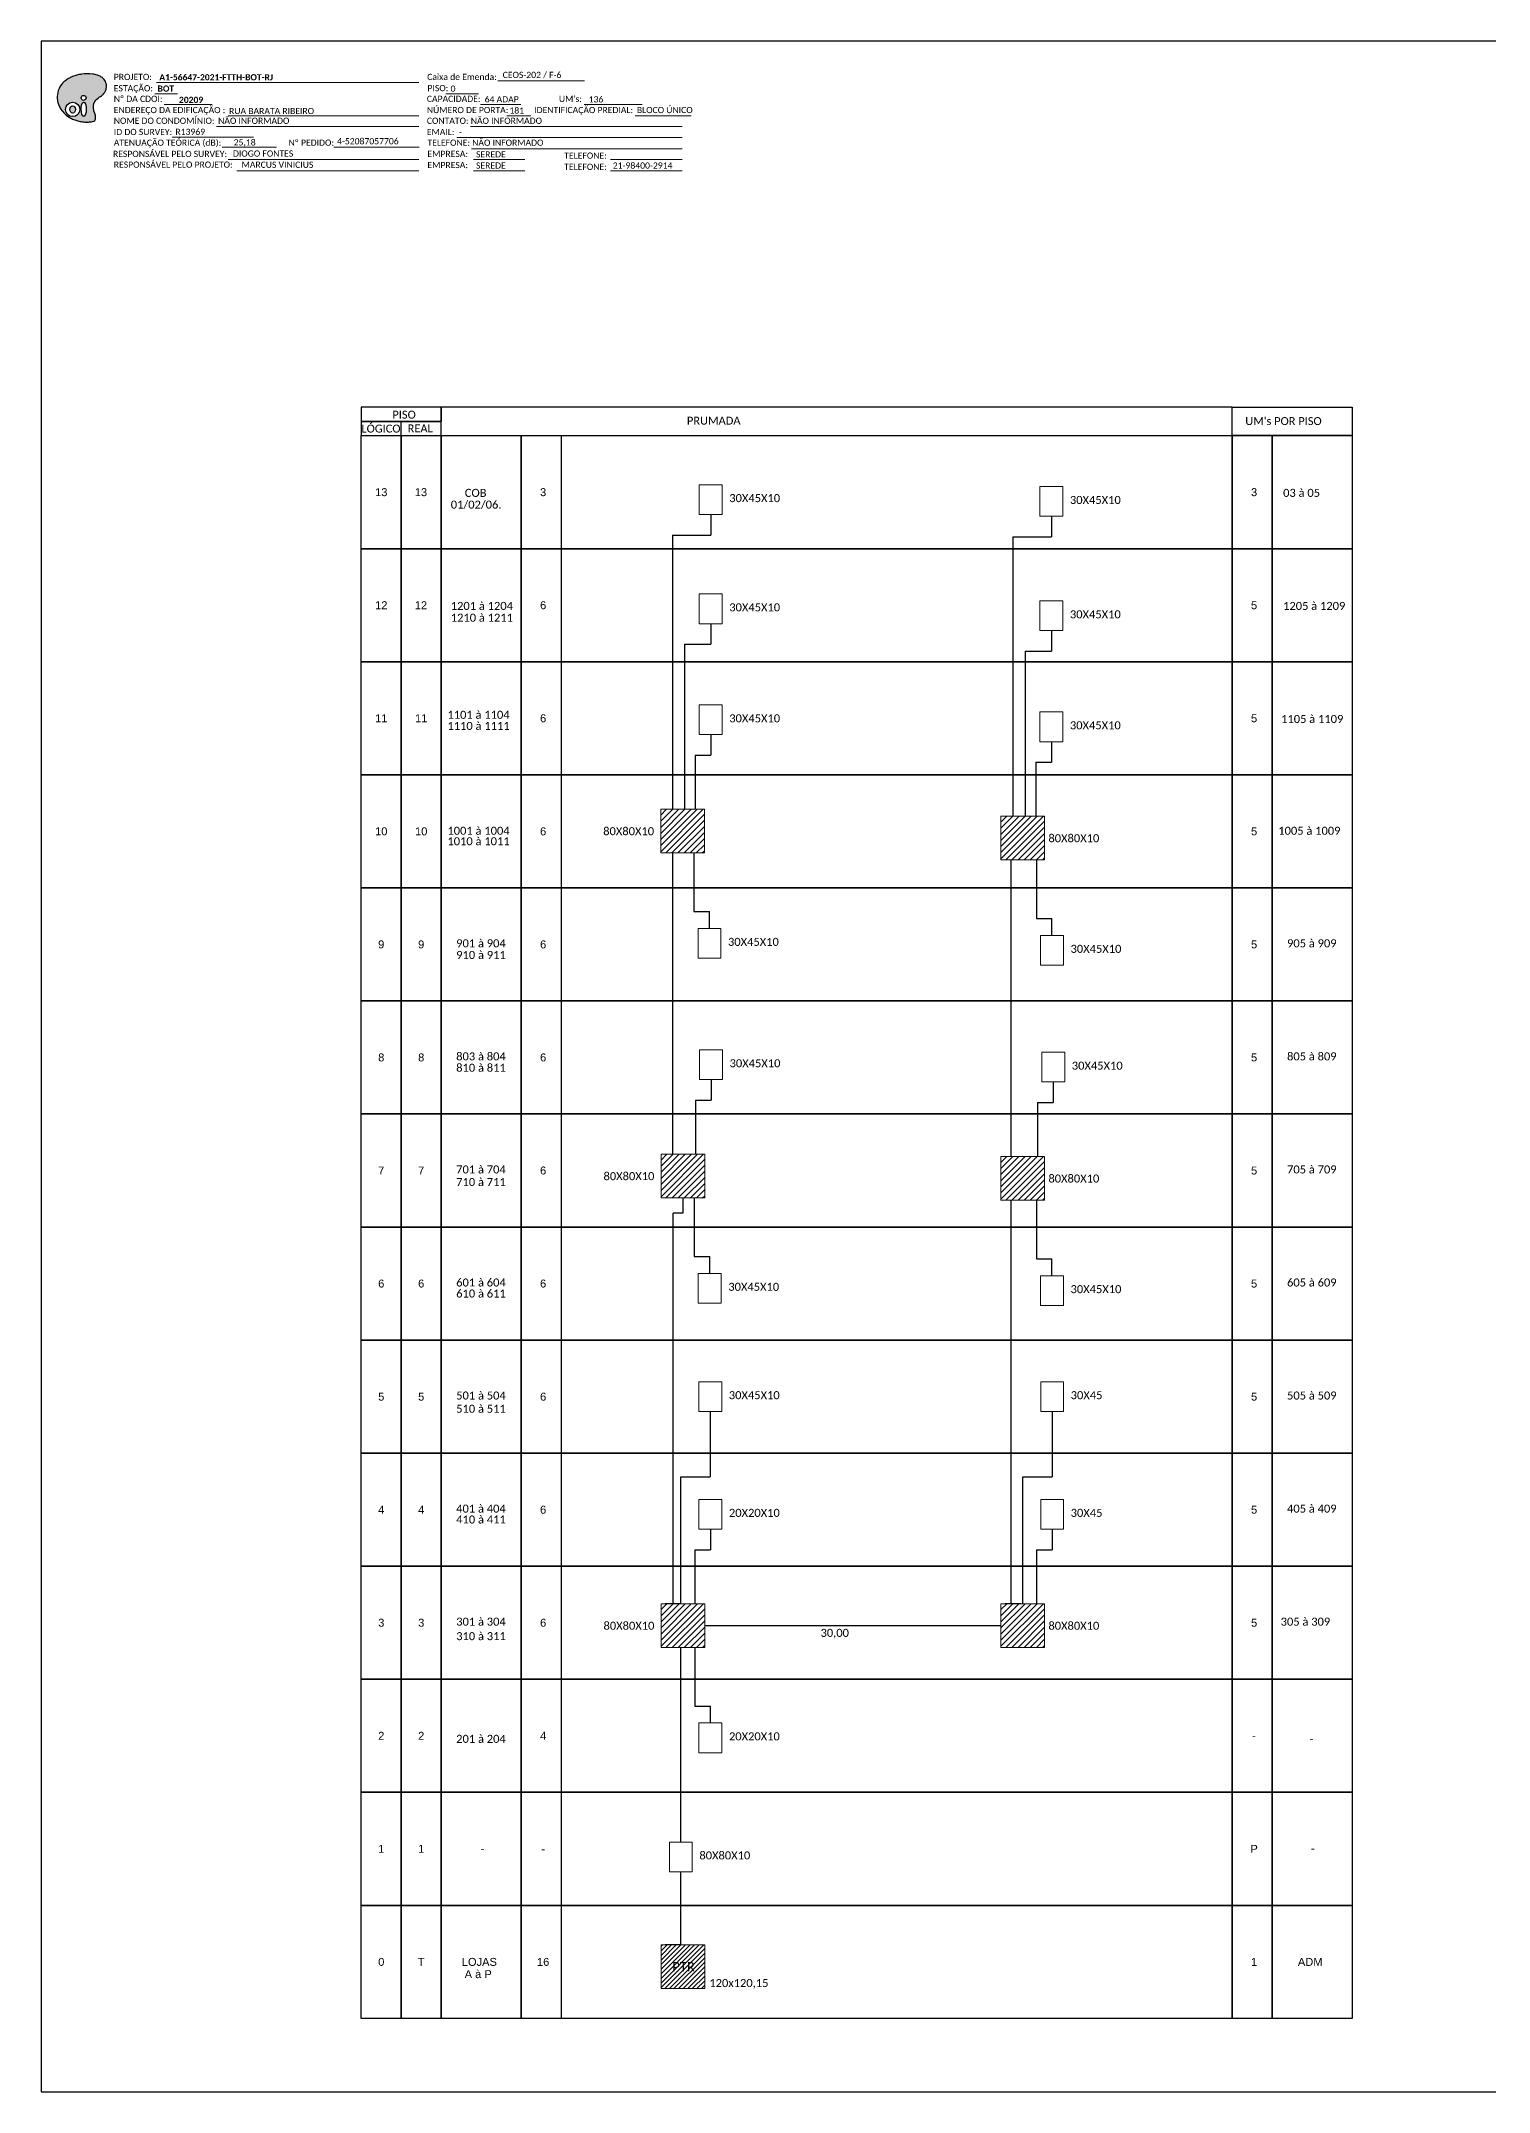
# Model space of a CAD drawing. Header units: inches. Extents: x 3370 to 6145, y 84 to 678.
# Drawn here: x 4379 to 4799, y 84 to 678 of the extents above; entities that cross this region are included whole.
import ezdxf
from ezdxf.enums import TextEntityAlignment as Align

# ---------------------------------------------------------------- set-up
doc = ezdxf.new("R2010")
doc.units = ezdxf.units.IN
doc.header["$MEASUREMENT"] = 0
doc.styles.add('ARIAL', font='arial.ttf')
doc.styles.add('WMF-Calibri0', font='calibri.ttf')
doc.styles.add('WMF-Calibri1', font='calibrib.ttf')

# ---------------------------------------------------------------- blocks, each defined once
blk = doc.blocks.new('OI')
h = blk.add_hatch(color=40)
edge = h.paths.add_edge_path()
edge.add_spline(control_points=[(4.35, -0.67), (3.92, -0.99), (3.26, -1.5), (2.81, -2.59), (2.9, -3.5), (3.06, -4.27), (3.31, -4.85), (3.37, -5.39), (3.4, -5.88), (3.2, -6.4), (2.54, -6.61), (1.65, -6.63), (0.55, -6.67), (-0.56, -6.42), (-1.61, -6.14), (-2.77, -5.61), (-3.92, -4.77), (-4.89, -3.7), (-5.34, -2.65), (-5.6, -1.94), (-5.85, -0.96), (-5.71, 0.47), (-5.1, 2.02), (-4.14, 3.02), (-3.3, 3.61), (-2.37, 4.16), (-1.36, 4.44), (-0.56, 4.7), (0.79, 4.85), (2.24, 4.97), (3.79, 4.57), (4.67, 4.21), (5.44, 3.65), (5.76, 2.99), (6.03, 2.21), (6.01, 1.46), (5.72, 0.64), (5.31, 0.08), (4.88, -0.38), (4.51, -0.55), (4.35, -0.67)], knot_values=[0, 0, 0, 0, 1.60434, 2.417191, 3.427595, 4.282808, 4.776746, 5.304182, 5.888771, 6.258406, 6.858137, 7.79129, 8.986195, 10.124242, 11.187857, 12.242908, 13.953784, 15.414161, 16.515391, 17.349188, 17.675853, 19.552021, 21.515531, 22.568638, 23.63245, 24.621084, 25.782718, 26.745347, 27.142653, 29.870543, 31.004649, 31.921532, 32.709589, 33.801391, 34.042471, 35.192333, 35.971461, 36.628871, 37.254359, 37.836911, 37.836911, 37.836911, 37.836911], degree=3, periodic=0)
h.paths.add_polyline_path([(1.13, -0.87, -1), (-0.04, -0.87, -1)], flags=16)
edge = h.paths.add_edge_path(flags=16)
edge.add_ellipse((0.56, -3.59), major_axis=(-0.02, 1.71), ratio=0.361305, start_angle=0, end_angle=360)
h.paths.add_polyline_path([(-0.36, -3.62, -1), (-3.8, -3.62, -1)], flags=16)
edge = h.paths.add_edge_path(flags=0)
edge.add_ellipse((-2.08, -3.62), major_axis=(0, 0.885), ratio=0.758294, start_angle=0, end_angle=360)
at = {"color": 40}
for centre, radius in [((-2.08, -3.62), 1.72), ((0.54, -0.87), 0.587)]:
    blk.add_circle(centre, radius, dxfattribs=at)
blk.add_ellipse((-2.08, -3.62), major_axis=(0, 0.885), ratio=0.758294, start_param=-3.141592653589792, end_param=3.141592653589792, dxfattribs=at)
blk.add_ellipse((0.56, -3.59), major_axis=(-0.02, 1.71), ratio=0.361305, dxfattribs=at)
at = {"color": 40, "start_tangent": (-0.800898, -0.598801), "end_tangent": (-0.800898, -0.598801)}
blk.add_spline([(4.35, -0.67), (3.2, -1.78), (2.9, -2.54), (2.92, -3.55), (3.12, -4.38), (3.28, -4.85), (3.37, -5.37), (3.35, -5.95), (3.2, -6.29), (2.66, -6.55), (1.73, -6.63), (0.54, -6.62), (-0.58, -6.41), (-1.6, -6.11), (-2.56, -5.67), (-3.95, -4.67), (-4.89, -3.56), (-5.37, -2.56), (-5.64, -1.78), (-5.72, -1.46), (-5.63, 0.42), (-4.84, 2.22), (-4.13, 2.99), (-3.27, 3.62), (-2.4, 4.09), (-1.3, 4.47), (-0.37, 4.72), (0.02, 4.77), (2.75, 4.8), (3.85, 4.53), (4.69, 4.16), (5.31, 3.68), (5.85, 2.73), (5.93, 2.5), (5.94, 1.35), (5.67, 0.62), (5.29, 0.08), (4.84, -0.36), (4.35, -0.67)], degree=3, dxfattribs=at)

msp = doc.modelspace()

# ---------------------------------------------------------------- hatches: boundary and pattern name
h = msp.add_hatch()
h.set_pattern_fill('ANSI31', color=1, scale=10, style=0)
h.set_pattern_definition([(45, (2317.6612, 187.1886), (-0.8838835, 0.8838835), [])])
h.paths.add_polyline_path([(4558.92, 442.92), (4571.57, 442.92), (4571.57, 455.56), (4558.92, 455.56)])
h = msp.add_hatch()
h.set_pattern_fill('ANSI31', color=1, scale=10, style=0)
h.set_pattern_definition([(45, (2416.1625, 185.1632), (-0.8838835, 0.8838835), [])])
h.paths.add_polyline_path([(4657.42, 440.89), (4670.07, 440.89), (4670.07, 453.54), (4657.42, 453.54)])
h = msp.add_hatch()
h.set_pattern_fill('ANSI31', color=1, scale=10, style=0)
h.set_pattern_definition([(45, (2317.7493, 87.2887), (-0.8838835, 0.8838835), [])])
h.paths.add_polyline_path([(4559.01, 343.02), (4571.66, 343.02), (4571.66, 355.66), (4559.01, 355.66)])
h = msp.add_hatch()
h.set_pattern_fill('ANSI31', color=1, scale=10, style=0)
h.set_pattern_definition([(45, (2416.1625, 86.6005), (-0.8838835, 0.8838835), [])])
h.paths.add_polyline_path([(4657.42, 342.33), (4670.07, 342.33), (4670.07, 354.97), (4657.42, 354.97)])
h = msp.add_hatch()
h.set_pattern_fill('ANSI31', color=1, scale=10, style=0)
h.set_pattern_definition([(45, (2317.7493, -42.9195), (-0.8838835, 0.8838835), [])])
h.paths.add_polyline_path([(4559.01, 212.81), (4571.66, 212.81), (4571.66, 225.45), (4559.01, 225.45)])
h = msp.add_hatch()
h.set_pattern_fill('ANSI31', color=1, scale=10, style=0)
h.set_pattern_definition([(45, (2416.1625, -42.9195), (-0.8838835, 0.8838835), [])])
h.paths.add_polyline_path([(4657.42, 212.81), (4670.07, 212.81), (4670.07, 225.45), (4657.42, 225.45)])
h = msp.add_hatch()
h.set_pattern_fill('ANSI31', color=1, scale=7.526522, style=0)
h.set_pattern_definition([(45, (4336.1624, -200.3753), (-0.6652568, 0.6652568), [])])
h.paths.add_polyline_path([(4571.66, 126.67), (4559.01, 126.67), (4559.01, 114.03), (4571.66, 114.03)])
h.paths.add_polyline_path([(4561.58, 118.3), (4569.54, 118.3), (4569.54, 122.37), (4561.58, 122.37)], flags=24)

# ---------------------------------------------------------------- linework, layer by layer
for p, q in [((4564.75, 225.45), (4560.21, 225.45)), ((4663.17, 225.45), (4658.63, 225.45)), ((4564.75, 126.67), (4560.21, 126.67))]:
    msp.add_line(p, q)
for points in [[(4379.48, 84.05), (5218.04, 84.05), (5218.04, 678.05), (4379.48, 678.05), (4379.48, 84.05)], [(4495.36, 563.77), (4724.38, 563.77), (4724.38, 571.99), (4495.36, 571.99), (4495.36, 571.99), (4495.36, 567.88)], [(4724.36, 563.77), (4724.36, 571.99)], [(4483.78, 563.77), (4483.78, 567.88)]]:
    msp.add_lwpolyline(points)
at = {"color": 7, "lineweight": 0}
for points in [[(4412.95, 666.01), (4488.92, 666.01)], [(4511.76, 666.5), (4536.89, 666.5)], [(4412.43, 662.73), (4418.98, 662.73)], [(4415.1, 659.66), (4429.04, 659.66)], [(4496.72, 662.78), (4506.2, 662.78)], [(4506.77, 659.66), (4518.38, 659.66)], [(4536.71, 659.66), (4553.57, 659.66)], [(4433.66, 656.43), (4488.92, 656.43)], [(4514.35, 656.43), (4521.3, 656.43)], [(4551.52, 656.43), (4567.7, 656.43)], [(4417.41, 650.25), (4441.04, 650.25)], [(4430.25, 653.31), (4488.92, 653.31)], [(4499.84, 650.08), (4565.11, 650.08)], [(4503.88, 653.31), (4565.11, 653.31)], [(4431.95, 647.28), (4447.62, 647.28)], [(4433.66, 643.73), (4488.92, 643.73)], [(4464.28, 647.29), (4488.78, 647.29)], [(4464.78, 647.29), (4488.93, 647.29)], [(4504.13, 646.84), (4565.11, 646.84)], [(4504.74, 643.73), (4519.54, 643.73)], [(4544.34, 643.73), (4565.11, 643.73)], [(4436.15, 640.49), (4488.92, 640.49)], [(4504.74, 640.49), (4519.54, 640.49)], [(4544.34, 640.49), (4565.11, 640.49)]]:
    msp.add_lwpolyline(points, dxfattribs=at)
at = {"color": 0}
for points in [[(4472.21, 567.88), (4495.36, 567.88), (4495.36, 571.99), (4472.21, 571.99)], [(4472.21, 563.77), (4495.36, 563.77), (4495.36, 567.88), (4472.21, 567.88)]]:
    msp.add_lwpolyline(points, close=True, dxfattribs=at)
for points in [[(4724.38, 571.99), (4759.1, 571.99), (4759.1, 563.77), (4724.38, 563.77)], [(4472.21, 563.77), (4483.78, 563.77), (4483.78, 531.02), (4472.21, 531.02)], [(4483.78, 563.77), (4495.36, 563.77), (4495.36, 531.02), (4483.78, 531.02)], [(4495.36, 563.77), (4724.38, 563.77), (4724.38, 531.02), (4495.36, 531.02)], [(4495.36, 563.77), (4518.5, 563.77), (4518.5, 531.02), (4495.36, 531.02)], [(4518.5, 563.77), (4530.07, 563.77), (4530.07, 531.02), (4518.5, 531.02)], [(4724.38, 563.77), (4735.95, 563.77), (4735.95, 531.02), (4724.38, 531.02)], [(4735.95, 563.77), (4759.1, 563.77), (4759.1, 531.02), (4735.95, 531.02)], [(4472.21, 531.02), (4483.78, 531.02), (4483.78, 498.28), (4472.21, 498.28)], [(4483.78, 531.02), (4495.36, 531.02), (4495.36, 498.28), (4483.78, 498.28)], [(4495.36, 531.02), (4724.38, 531.02), (4724.38, 498.28), (4495.36, 498.28)], [(4495.36, 531.02), (4518.5, 531.02), (4518.5, 498.28), (4495.36, 498.28)], [(4518.5, 531.02), (4530.07, 531.02), (4530.07, 498.28), (4518.5, 498.28)], [(4724.38, 531.02), (4735.95, 531.02), (4735.95, 498.28), (4724.38, 498.28)], [(4735.95, 531.02), (4759.1, 531.02), (4759.1, 498.28), (4735.95, 498.28)], [(4472.21, 498.28), (4483.78, 498.28), (4483.78, 465.54), (4472.21, 465.54)], [(4483.78, 498.28), (4495.36, 498.28), (4495.36, 465.54), (4483.78, 465.54)], [(4495.36, 498.28), (4724.38, 498.28), (4724.38, 465.54), (4495.36, 465.54)], [(4495.36, 498.28), (4518.5, 498.28), (4518.5, 465.54), (4495.36, 465.54)], [(4518.5, 498.28), (4530.07, 498.28), (4530.07, 465.54), (4518.5, 465.54)], [(4724.38, 498.28), (4735.95, 498.28), (4735.95, 465.54), (4724.38, 465.54)], [(4735.95, 498.28), (4759.1, 498.28), (4759.1, 465.54), (4735.95, 465.54)], [(4472.21, 465.54), (4483.78, 465.54), (4483.78, 432.79), (4472.21, 432.79)], [(4483.78, 465.54), (4495.36, 465.54), (4495.36, 432.79), (4483.78, 432.79)], [(4495.36, 465.54), (4724.38, 465.54), (4724.38, 432.79), (4495.36, 432.79)], [(4495.36, 465.54), (4518.5, 465.54), (4518.5, 432.79), (4495.36, 432.79)], [(4518.5, 465.54), (4530.07, 465.54), (4530.07, 432.79), (4518.5, 432.79)], [(4724.38, 465.54), (4735.95, 465.54), (4735.95, 432.79), (4724.38, 432.79)], [(4735.95, 465.54), (4759.1, 465.54), (4759.1, 432.79), (4735.95, 432.79)], [(4472.21, 432.79), (4483.78, 432.79), (4483.78, 400.05), (4472.21, 400.05)], [(4483.78, 432.79), (4495.36, 432.79), (4495.36, 400.05), (4483.78, 400.05)], [(4495.36, 432.79), (4724.38, 432.79), (4724.38, 400.05), (4495.36, 400.05)], [(4495.36, 432.79), (4518.5, 432.79), (4518.5, 400.05), (4495.36, 400.05)], [(4518.5, 432.79), (4530.07, 432.79), (4530.07, 400.05), (4518.5, 400.05)], [(4724.38, 432.79), (4735.95, 432.79), (4735.95, 400.05), (4724.38, 400.05)], [(4735.95, 432.79), (4759.1, 432.79), (4759.1, 400.05), (4735.95, 400.05)], [(4472.21, 400.05), (4483.78, 400.05), (4483.78, 367.3), (4472.21, 367.3)], [(4483.78, 400.05), (4495.36, 400.05), (4495.36, 367.3), (4483.78, 367.3)], [(4495.36, 400.05), (4724.38, 400.05), (4724.38, 367.3), (4495.36, 367.3)], [(4495.36, 400.05), (4518.5, 400.05), (4518.5, 367.3), (4495.36, 367.3)], [(4518.5, 400.05), (4530.07, 400.05), (4530.07, 367.3), (4518.5, 367.3)], [(4724.38, 400.05), (4735.95, 400.05), (4735.95, 367.3), (4724.38, 367.3)], [(4735.95, 400.05), (4759.1, 400.05), (4759.1, 367.3), (4735.95, 367.3)], [(4472.21, 367.3), (4483.78, 367.3), (4483.78, 334.56), (4472.21, 334.56)], [(4483.78, 367.3), (4495.36, 367.3), (4495.36, 334.56), (4483.78, 334.56)], [(4495.36, 367.3), (4724.38, 367.3), (4724.38, 334.56), (4495.36, 334.56)], [(4495.36, 367.3), (4518.5, 367.3), (4518.5, 334.56), (4495.36, 334.56)], [(4518.5, 367.3), (4530.07, 367.3), (4530.07, 334.56), (4518.5, 334.56)], [(4724.38, 367.3), (4735.95, 367.3), (4735.95, 334.56), (4724.38, 334.56)], [(4735.95, 367.3), (4759.1, 367.3), (4759.1, 334.56), (4735.95, 334.56)], [(4472.21, 334.56), (4483.78, 334.56), (4483.78, 301.82), (4472.21, 301.82)], [(4483.78, 334.56), (4495.36, 334.56), (4495.36, 301.82), (4483.78, 301.82)], [(4495.36, 334.56), (4724.38, 334.56), (4724.38, 301.82), (4495.36, 301.82)], [(4495.36, 334.56), (4518.5, 334.56), (4518.5, 301.82), (4495.36, 301.82)], [(4518.5, 334.56), (4530.07, 334.56), (4530.07, 301.82), (4518.5, 301.82)], [(4724.38, 334.56), (4735.95, 334.56), (4735.95, 301.82), (4724.38, 301.82)], [(4735.95, 334.56), (4759.1, 334.56), (4759.1, 301.82), (4735.95, 301.82)], [(4472.21, 301.82), (4483.78, 301.82), (4483.78, 269.07), (4472.21, 269.07)], [(4483.78, 301.82), (4495.36, 301.82), (4495.36, 269.07), (4483.78, 269.07)], [(4495.36, 301.82), (4724.38, 301.82), (4724.38, 269.07), (4495.36, 269.07)], [(4495.36, 301.82), (4518.5, 301.82), (4518.5, 269.07), (4495.36, 269.07)], [(4518.5, 301.82), (4530.07, 301.82), (4530.07, 269.07), (4518.5, 269.07)], [(4724.38, 301.82), (4735.95, 301.82), (4735.95, 269.07), (4724.38, 269.07)], [(4735.95, 301.82), (4759.1, 301.82), (4759.1, 269.07), (4735.95, 269.07)], [(4472.21, 269.07), (4483.78, 269.07), (4483.78, 236.33), (4472.21, 236.33)], [(4483.78, 269.07), (4495.36, 269.07), (4495.36, 236.33), (4483.78, 236.33)], [(4495.36, 269.07), (4724.38, 269.07), (4724.38, 236.33), (4495.36, 236.33)], [(4495.36, 269.07), (4518.5, 269.07), (4518.5, 236.33), (4495.36, 236.33)], [(4518.5, 269.07), (4530.07, 269.07), (4530.07, 236.33), (4518.5, 236.33)], [(4724.38, 269.07), (4735.95, 269.07), (4735.95, 236.33), (4724.38, 236.33)], [(4735.95, 269.07), (4759.1, 269.07), (4759.1, 236.33), (4735.95, 236.33)], [(4472.21, 236.33), (4483.78, 236.33), (4483.78, 203.59), (4472.21, 203.59)], [(4483.78, 236.33), (4495.36, 236.33), (4495.36, 203.59), (4483.78, 203.59)], [(4495.36, 236.33), (4724.38, 236.33), (4724.38, 203.59), (4495.36, 203.59)], [(4495.36, 236.33), (4518.5, 236.33), (4518.5, 203.59), (4495.36, 203.59)], [(4518.5, 236.33), (4530.07, 236.33), (4530.07, 203.59), (4518.5, 203.59)], [(4724.38, 236.33), (4735.95, 236.33), (4735.95, 203.59), (4724.38, 203.59)], [(4735.95, 236.33), (4759.1, 236.33), (4759.1, 203.59), (4735.95, 203.59)], [(4472.21, 203.59), (4483.78, 203.59), (4483.78, 170.84), (4472.21, 170.84)], [(4483.78, 203.59), (4495.36, 203.59), (4495.36, 170.84), (4483.78, 170.84)], [(4495.36, 203.59), (4724.38, 203.59), (4724.38, 170.84), (4495.36, 170.84)], [(4495.36, 203.59), (4518.5, 203.59), (4518.5, 170.84), (4495.36, 170.84)], [(4518.5, 203.59), (4530.07, 203.59), (4530.07, 170.84), (4518.5, 170.84)], [(4724.38, 203.59), (4735.95, 203.59), (4735.95, 170.84), (4724.38, 170.84)], [(4735.95, 203.59), (4759.1, 203.59), (4759.1, 170.84), (4735.95, 170.84)], [(4472.21, 170.84), (4483.78, 170.84), (4483.78, 138.1), (4472.21, 138.1)], [(4483.78, 170.84), (4495.36, 170.84), (4495.36, 138.1), (4483.78, 138.1)], [(4495.36, 170.84), (4724.38, 170.84), (4724.38, 138.1), (4495.36, 138.1)], [(4495.36, 170.84), (4518.5, 170.84), (4518.5, 138.1), (4495.36, 138.1)], [(4518.5, 170.84), (4530.07, 170.84), (4530.07, 138.1), (4518.5, 138.1)], [(4724.38, 170.84), (4735.95, 170.84), (4735.95, 138.1), (4724.38, 138.1)], [(4735.95, 170.84), (4759.1, 170.84), (4759.1, 138.1), (4735.95, 138.1)], [(4472.21, 138.1), (4483.78, 138.1), (4483.78, 105.35), (4472.21, 105.35)], [(4483.78, 138.1), (4495.36, 138.1), (4495.36, 105.35), (4483.78, 105.35)], [(4495.36, 138.1), (4724.38, 138.1), (4724.38, 105.35), (4495.36, 105.35)], [(4495.36, 138.1), (4518.5, 138.1), (4518.5, 105.35), (4495.36, 105.35)], [(4518.5, 138.1), (4530.07, 138.1), (4530.07, 105.35), (4518.5, 105.35)], [(4724.38, 138.1), (4735.95, 138.1), (4735.95, 105.35), (4724.38, 105.35)], [(4735.95, 138.1), (4759.1, 138.1), (4759.1, 105.35), (4735.95, 105.35)]]:
    msp.add_lwpolyline(points, close=True)
at = {"color": 0, "lineweight": 0}
for points in [[(4570.1, 549.56), (4576.72, 549.56), (4576.72, 540.94), (4570.1, 540.94)], [(4668.73, 549.02), (4675.35, 549.02), (4675.35, 540.4), (4668.73, 540.4)], [(4570.1, 517.92), (4576.72, 517.92), (4576.72, 509.3), (4570.1, 509.3)], [(4668.73, 515.9), (4675.35, 515.9), (4675.35, 507.28), (4668.73, 507.28)], [(4570.1, 485.78), (4576.72, 485.78), (4576.72, 477.16), (4570.1, 477.16)], [(4668.73, 483.75), (4675.35, 483.75), (4675.35, 475.13), (4668.73, 475.13)], [(4558.92, 455.56), (4571.57, 455.56), (4571.57, 442.92), (4558.92, 442.92)], [(4657.42, 453.54), (4670.07, 453.54), (4670.07, 440.89), (4657.42, 440.89)], [(4569.72, 421.04), (4576.35, 421.04), (4576.35, 412.42), (4569.72, 412.42)], [(4668.91, 419.01), (4675.53, 419.01), (4675.53, 410.39), (4668.91, 410.39)], [(4570.18, 385.88), (4576.81, 385.88), (4576.81, 377.26), (4570.18, 377.26)], [(4669.29, 385.19), (4675.91, 385.19), (4675.91, 376.57), (4669.29, 376.57)], [(4559.01, 355.66), (4571.66, 355.66), (4571.66, 343.02), (4559.01, 343.02)], [(4657.42, 354.97), (4670.07, 354.97), (4670.07, 342.33), (4657.42, 342.33)], [(4569.81, 321.14), (4576.43, 321.14), (4576.43, 312.52), (4569.81, 312.52)], [(4668.91, 320.45), (4675.53, 320.45), (4675.53, 311.83), (4668.91, 311.83)], [(4569.96, 289.75), (4576.58, 289.75), (4576.58, 281.13), (4569.96, 281.13)], [(4668.96, 289.75), (4675.58, 289.75), (4675.58, 281.13), (4668.96, 281.13)], [(4570, 255.67), (4576.62, 255.67), (4576.62, 247.05), (4570, 247.05)], [(4668.96, 255.67), (4675.58, 255.67), (4675.58, 247.05), (4668.96, 247.05)], [(4657.42, 225.45), (4670.07, 225.45), (4670.07, 212.81), (4657.42, 212.81)], [(4570, 190.93), (4576.62, 190.93), (4576.62, 182.31), (4570, 182.31)], [(4561.44, 156.45), (4568.06, 156.45), (4568.06, 147.83), (4561.44, 147.83)]]:
    msp.add_lwpolyline(points, close=True, dxfattribs=at)
at = {"color": 3}
for points in [[(4573.41, 540.94), (4573.4, 534.98)], [(4562.3, 534.98), (4562.3, 455.56)], [(4562.3, 534.98), (4573.4, 534.98)], [(4672.04, 540.4), (4672.04, 534.45)], [(4660.93, 534.45), (4660.93, 453.54)], [(4660.93, 534.45), (4672.04, 534.45)], [(4573.41, 509.3), (4573.41, 503.35)], [(4672.04, 507.28), (4672.04, 501.33)], [(4562.3, 503.35), (4562.3, 487.71)], [(4565.83, 503.35), (4573.41, 503.35)], [(4565.83, 503.35), (4565.83, 455.56)], [(4660.93, 501.33), (4660.93, 485.68)], [(4664.47, 501.33), (4672.04, 501.33)], [(4664.47, 501.33), (4664.47, 453.54)], [(4573.41, 477.16), (4573.41, 471.21)], [(4568.87, 471.21), (4568.87, 455.56)], [(4568.87, 471.21), (4573.41, 471.21)], [(4672.04, 475.13), (4672.04, 469.18)], [(4667.51, 469.18), (4667.51, 453.54)], [(4667.51, 469.18), (4672.04, 469.18)], [(4562.39, 355.66), (4562.39, 442.92)], [(4568.5, 442.92), (4568.5, 425.95), (4573.03, 425.95)], [(4660.31, 440.89), (4660.31, 354.97)], [(4667.69, 440.89), (4667.69, 423.92), (4672.22, 423.92)], [(4573.03, 421.04), (4573.03, 425.95)], [(4672.22, 419.01), (4672.22, 423.92)], [(4573.5, 377.26), (4573.5, 371.31)], [(4672.6, 376.57), (4672.6, 370.62)], [(4568.96, 371.31), (4568.96, 355.66)], [(4568.96, 371.31), (4573.5, 371.31)], [(4668.06, 370.62), (4668.06, 354.97)], [(4668.06, 370.62), (4672.6, 370.62)], [(4565.33, 343.02), (4565.33, 338.61), (4562.48, 338.61)], [(4562.48, 225.45), (4562.48, 338.61)], [(4568.59, 343.02), (4568.59, 326.05), (4573.12, 326.05)], [(4660.31, 342.33), (4660.31, 225.45)], [(4667.69, 342.33), (4667.69, 325.36), (4672.22, 325.36)], [(4573.12, 321.14), (4573.12, 326.05)], [(4672.22, 320.45), (4672.22, 325.36)], [(4573.27, 281.13), (4573.27, 262.22)], [(4672.27, 281.13), (4672.27, 262.22)], [(4564.75, 225.45), (4564.75, 262.22), (4573.27, 262.22)], [(4663.75, 225.45), (4663.75, 262.22), (4672.27, 262.22)], [(4573.31, 247.05), (4573.31, 241.1)], [(4672.27, 247.05), (4672.27, 241.1)], [(4568.78, 241.1), (4568.78, 225.45)], [(4568.78, 241.1), (4573.31, 241.1)], [(4667.74, 241.1), (4667.74, 225.45)], [(4667.74, 241.1), (4672.27, 241.1)], [(4571.66, 219.13), (4657.42, 219.13)], [(4564.75, 156.45), (4564.75, 212.81)], [(4568.78, 212.81), (4568.78, 195.84), (4573.31, 195.84)], [(4573.31, 190.93), (4573.31, 195.84)], [(4564.75, 126.67), (4564.75, 147.83)]]:
    msp.add_lwpolyline(points, dxfattribs=at)
at = {"color": 1, "lineweight": 0}
for points in [[(4558.92, 455.56), (4571.57, 455.56), (4571.57, 442.92), (4558.92, 442.92)], [(4657.42, 453.54), (4670.07, 453.54), (4670.07, 440.89), (4657.42, 440.89)], [(4559.01, 355.66), (4571.66, 355.66), (4571.66, 343.02), (4559.01, 343.02)], [(4657.42, 354.97), (4670.07, 354.97), (4670.07, 342.33), (4657.42, 342.33)], [(4559.01, 225.45), (4571.66, 225.45), (4571.66, 212.81), (4559.01, 212.81)], [(4657.42, 225.45), (4670.07, 225.45), (4670.07, 212.81), (4657.42, 212.81)], [(4559.01, 126.67), (4571.66, 126.67), (4571.66, 114.03), (4559.01, 114.03)]]:
    msp.add_lwpolyline(points, close=True, dxfattribs=at)

# ---------------------------------------------------------------- block references
at = {"color": 7, "xscale": 1.213923925163968, "yscale": 1.213923925164635, "zscale": 1.213923925163967, "rotation": 0.1532896024163693}
msp.add_blockref('OI', (4391.15, 662.64), dxfattribs=at)

# ---------------------------------------------------------------- texts
at = {"color": 7, "lineweight": 0, "style": 'WMF-Calibri0'}
for s, height, p in [('PROJETO:', 1.793, (4400.55, 666.76)), ('ESTAÇÃO:', 1.793, (4400.55, 663.48)), ('Caixa de Emenda:', 1.7927, (4491.3, 666.76)), ('PISO:', 1.793, (4491.38, 663.52)), ('Nº DA CDOI:', 1.7927, (4400.55, 660.41)), ('ENDEREÇO DA EDIFICAÇÃO :', 1.7927, (4400.55, 657.17)), ('CAPACIDADE:', 1.7927, (4491.2, 660.41)), ('NÚMERO DE PORTA:', 1.7927, (4491.2, 657.17)), ('IDENTIFICAÇÃO PREDIAL:', 1.7927, (4522.28, 657.17)), ("UM's:", 1.793, (4529.44, 660.41)), ('BLOCO ÚNICO', 1.7927, (4552.02, 657.17)), ('NOME DO CONDOMÍNIO:', 1.7927, (4400.55, 654.06)), ('NÃO INFORMADO', 1.7927, (4430.76, 654.06)), ('CONTATO: NÃO INFORMADO', 1.7927, (4491.2, 654.06)), ('ATENUAÇÃO TEÓRICA (dB):', 1.7927, (4400.55, 647.71)), ('ID DO SURVEY:', 1.7927, (4400.55, 650.82)), ('Nº PEDIDO:', 1.793, (4451.14, 647.72)), ('EMAIL:', 1.793, (4491.2, 650.82)), ('TELEFONE: NÃO INFORMADO', 1.7927, (4491.38, 647.71)), ('RESPONSÁVEL PELO SURVEY:', 1.7927, (4400.31, 644.47)), ('RESPONSÁVEL PELO PROJETO:', 1.7927, (4400.55, 641.36)), ('EMPRESA:', 1.793, (4491.38, 644.47)), ('EMPRESA:', 1.793, (4491.38, 641.24)), ('TELEFONE:', 1.793, (4530.98, 643.97)), ('TELEFONE:', 1.793, (4530.98, 640.73))]:
    msp.add_text(s, height=height, dxfattribs=at).set_placement(p)
at = {"color": 7, "linetype": 'Continuous'}
for s, height, style, p in [('A1-56647-2021-FTTH-BOT-RJ', 1.7927, 'WMF-Calibri1', (4413.74, 666.66)), ('CEOS-202 / F-6', 1.7927, 'WMF-Calibri0', (4513.16, 667.34)), ('BOT', 1.793, 'WMF-Calibri1', (4413.23, 663.38)), ('0', 1.79, 'WMF-Calibri0', (4498.07, 663.37)), ('RUA BARATA RIBEIRO', 1.7927, 'WMF-Calibri0', (4433.93, 656.89)), ('181', 1.793, 'WMF-Calibri0', (4515.11, 657.03)), ('-', 1.79, 'WMF-Calibri0', (4500.55, 650.68)), ('DIOGO FONTES', 1.7927, 'WMF-Calibri0', (4435.06, 644.57)), ('MARCUS VINICIUS', 1.7927, 'WMF-Calibri0', (4437.55, 641.33)), ('SEREDE', 1.793, 'WMF-Calibri0', (4505.44, 644.33)), ('SEREDE', 1.793, 'WMF-Calibri0', (4505.44, 641.09)), ('21-98400-2914', 1.7927, 'WMF-Calibri0', (4545.04, 641.09))]:
    msp.add_text(s, height=height, dxfattribs=dict(at, style=style)).set_placement(p)
at = {"color": 7, "linetype": 'Continuous', "style": 'WMF-Calibri1'}
msp.add_text('20209', height=1.793, dxfattribs=at).set_placement((4422.93, 660.12), align=Align.CENTER)
at = {"color": 0, "linetype": 'Continuous', "style": 'WMF-Calibri0'}
for s, p in [('64 ADAP', (4507.94, 660.28)), ('136', (4538.06, 660.26)), ('R13969', (4418.4, 650.86))]:
    msp.add_text(s, height=1.793, dxfattribs=at).set_placement(p)
at = {"color": 0, "lineweight": 0, "style": 'WMF-Calibri0'}
msp.add_text('25,18', height=1.793, dxfattribs=at).set_placement((4435.26, 647.8))
at = {"color": 7, "style": 'WMF-Calibri0'}
msp.add_text('4-52087057706', height=1.7927, dxfattribs=at).set_placement((4465.19, 648.13))
at = {"color": 0, "style": 'WMF-Calibri0'}
for s, p in [('     PISO', (4477.17, 568.69)), ('  LÓGICO', (4470.63, 564.66)), ('    REAL', (4482.39, 564.71)), ('PRUMADA', (4566.51, 566.95)), ("UM's POR PISO", (4728.19, 566.83))]:
    msp.add_text(s, height=2.3, dxfattribs=at).set_placement(p)
at = {"style": 'WMF-Calibri0'}
for s, height, p in [('COB', 2.317, (4502.19, 546.03)), ('30X45X10', 2.317, (4578.77, 544.51)), ('03 à 05', 2.317, (4739.15, 546.03)), ('01/02/06.', 2.317, (4498.13, 542.63)), ('30X45X10', 2.317, (4677.41, 543.98)), ('1201 à 1204', 2.317, (4498.13, 513.29)), ('1210 à 1211', 2.317, (4498.13, 509.88)), ('30X45X10', 2.317, (4578.77, 512.88)), ('30X45X10', 2.317, (4677.41, 510.85)), ('1205 à 1209', 2.317, (4739.15, 513.29)), ('1101 à 1104', 2.317, (4497.16, 481.76)), ('30X45X10', 2.317, (4578.77, 480.73)), ('1105 à 1109', 2.317, (4738.58, 480.55)), ('1110 à 1111', 2.317, (4497.16, 478.53)), ('30X45X10', 2.317, (4677.41, 478.71)), ('1001 à 1004', 2.317, (4497.16, 448.17)), ('1010 à 1011', 2.317, (4497.16, 445.13)), ('80X80X10', 2.317, (4542.27, 448.04)), ('80X80X10', 2.317, (4671.19, 446.01)), ('1005 à 1009', 2.317, (4737.75, 448.17)), ('901 à 904', 2.317, (4499.7, 415.57)), ('30X45X10', 2.317, (4578.4, 415.99)), ('30X45X10', 2.317, (4677.59, 413.97)), ('905 à 909', 2.317, (4740.29, 415.57)), ('910 à 911', 2.317, (4499.7, 412.2)), ('803 à 804', 2.317, (4499.7, 382.83)), ('810 à 811', 2.317, (4499.7, 379.54)), ('30X45X10', 2.317, (4578.86, 380.83)), ('30X45X10', 2.317, (4677.96, 380.14)), ('805 à 809', 2.317, (4740.29, 382.83)), ('701 à 704', 2.317, (4499.7, 350.08)), ('80X80X10', 2.317, (4542.36, 348.14)), ('705 à 709', 2.317, (4740.29, 350.08)), ('710 à 711', 2.317, (4499.7, 346.44)), ('80X80X10', 2.317, (4671.19, 347.45)), ('601 à 604', 2.317, (4499.7, 317.34)), ('610 à 611', 2.317, (4499.7, 314.14)), ('30X45X10', 2.317, (4578.49, 316.09)), ('30X45X10', 2.317, (4677.59, 315.41)), ('605 à 609', 2.317, (4740.29, 317.34)), ('501 à 504', 2.317, (4499.7, 284.6)), ('30X45X10', 2.317, (4578.64, 284.7)), ('30X45', 2.317, (4677.63, 284.7)), ('505 à 509', 2.317, (4740.29, 284.6)), ('510 à 511', 2.317, (4499.7, 280.77)), ('401 à 404', 2.317, (4499.7, 251.85)), ('410 à 411', 2.317, (4499.7, 248.7)), ('20X20X10', 2.317, (4578.68, 250.62)), ('30X45', 2.317, (4677.63, 250.62)), ('405 à 409', 2.317, (4740.29, 251.85)), ('301 à 304', 2.317, (4499.7, 219.11)), ('80X80X10', 2.317, (4542.36, 217.93)), ('80X80X10', 2.317, (4671.19, 217.93)), ('305 à 309', 2.317, (4738.44, 219.11)), ('310 à 311', 2.317, (4499.7, 214.91)), ('30,00', 2.317, (4605.2, 215.86)), ('201 à 204', 2.317, (4499.7, 185.17)), ('20X20X10', 2.317, (4578.68, 185.89)), ('-', 2.32, (4746.79, 185.17)), ('-', 2.32, (4747.2, 153.37)), ('-', 2.32, (4506.74, 153.2)), ('80X80X10', 2.317, (4570.12, 151.41)), ('PTR', 2.711, (4562.25, 118.99)), ('120x120,15', 2.317, (4573, 114.45))]:
    msp.add_text(s, height=height, dxfattribs=at).set_placement(p)
at = {"insert": (4502.15, 119.33), "char_height": 2.3, "width": 13.6061, "attachment_point": 1, "style": 'ARIAL'}
msp.add_mtext('A à P', dxfattribs=at)
at = {"style": 'ARIAL', "flags": 12}
for tag, p in [('13', (4478, 547.39)), ('13', (4489.49, 547.39)), ('3', (4524.88, 547.39)), ('3', (4730.75, 547.39)), ('12', (4478, 514.65)), ('12', (4489.49, 514.65)), ('6', (4524.88, 514.65)), ('5', (4730.75, 514.65)), ('11', (4478, 481.91)), ('11', (4489.57, 481.91)), ('6', (4524.88, 481.91)), ('5', (4730.75, 481.91)), ('10', (4478, 449.16)), ('10', (4489.57, 449.16)), ('6', (4524.88, 449.16)), ('5', (4730.75, 449.16)), ('9', (4478, 416.42)), ('9', (4489.57, 416.42)), ('6', (4524.88, 416.42)), ('5', (4730.75, 416.42)), ('8', (4478, 383.68)), ('8', (4489.57, 383.68)), ('6', (4524.88, 383.68)), ('5', (4730.75, 383.68)), ('7', (4478, 350.93)), ('7', (4489.57, 350.93)), ('6', (4524.88, 350.93)), ('5', (4730.75, 350.93)), ('6', (4478, 318.19)), ('6', (4489.57, 318.19)), ('6', (4524.88, 318.19)), ('5', (4730.75, 318.19)), ('5', (4478, 285.44)), ('5', (4489.57, 285.44)), ('6', (4524.88, 285.44)), ('5', (4730.75, 285.44)), ('4', (4478, 252.7)), ('4', (4489.57, 252.7)), ('6', (4524.88, 252.7)), ('5', (4730.75, 252.7)), ('3', (4478, 219.96)), ('3', (4489.57, 219.96)), ('6', (4524.88, 219.96)), ('5', (4730.75, 219.96)), ('2', (4478, 187.21)), ('2', (4489.57, 187.21)), ('4', (4524.88, 187.21)), ('-', (4730.75, 187.21)), ('1', (4478, 154.47)), ('1', (4489.57, 154.47)), ('P', (4730.75, 154.47)), ('-', (4524.88, 154.47)), ('0', (4478, 121.73)), ('T', (4489.57, 121.73)), ('LOJAS', (4506.4, 121.73)), ('16', (4524.88, 121.73)), ('1', (4730.75, 121.73)), ('ADM', (4746.99, 121.73))]:
    msp.add_attdef(tag, text='XX', height=2.3, dxfattribs=at).set_placement(p, align=Align.MIDDLE_CENTER)

doc.saveas('drawing.dxf')
